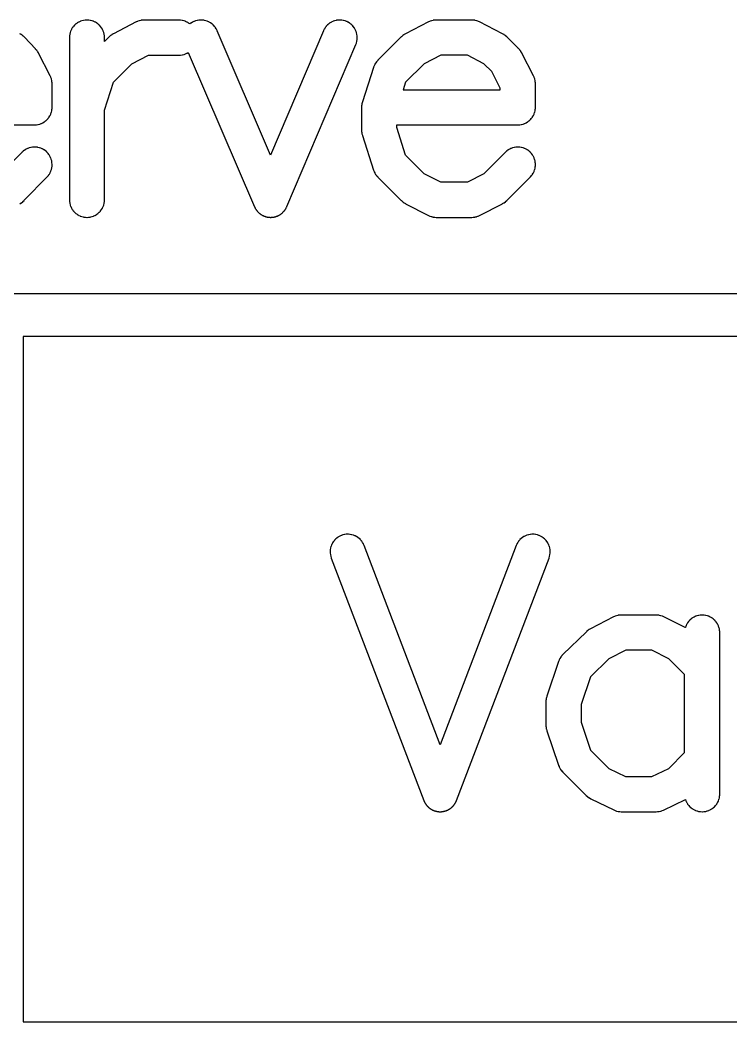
# Model space of a CAD drawing. Header units: inches. Extents: x -0.5 to 10, y -2.4 to 3.9.
# Drawn here: x 3.806 to 3.9214, y -2.0665 to -1.904 of the extents above; entities that cross this region are included whole.
import ezdxf

# ---------------------------------------------------------------- set-up
doc = ezdxf.new("R2010")
doc.units = ezdxf.units.IN

msp = doc.modelspace()

# ---------------------------------------------------------------- linework, layer by layer
for points in [[(3.81975, -1.918547), (3.821202, -1.914028), (3.824199, -1.911031), (3.826889, -1.90965), (3.8318, -1.90965), (3.83181, -1.90965), (3.831825, -1.909649), (3.832055, -1.909638), (3.832081, -1.909636), (3.832104, -1.909633), (3.832332, -1.909599), (3.832355, -1.909596), (3.83238, -1.90959), (3.832604, -1.909534), (3.83263, -1.909527), (3.832651, -1.90952), (3.832868, -1.909442), (3.832892, -1.909433), (3.832913, -1.909423), (3.833122, -1.909325), (3.833144, -1.909313), (3.833165, -1.909301), (3.83333, -1.909202), (3.844081, -1.934225), (3.844084, -1.934231), (3.844092, -1.934247), (3.844128, -1.934322), (3.844163, -1.934397), (3.844173, -1.934417), (3.844185, -1.93444), (3.844189, -1.934447), (3.844193, -1.934455), (3.844203, -1.934475), (3.844217, -1.934498), (3.84426, -1.934568), (3.844302, -1.934639), (3.844316, -1.934661), (3.844329, -1.93468), (3.844334, -1.934687), (3.844338, -1.934694), (3.844354, -1.934718), (3.844366, -1.934734), (3.844416, -1.9348), (3.844464, -1.934867), (3.844479, -1.934886), (3.844495, -1.934905), (3.8445, -1.934911), (3.844505, -1.934918), (3.84452, -1.934936), (3.844537, -1.934955), (3.844593, -1.935016), (3.844648, -1.935077), (3.844666, -1.935096), (3.844683, -1.935112), (3.844689, -1.935118), (3.844694, -1.935124), (3.844714, -1.935144), (3.844729, -1.935158), (3.844791, -1.935213), (3.844852, -1.935269), (3.84487, -1.935285), (3.844889, -1.9353), (3.844896, -1.935305), (3.844902, -1.935311), (3.84492, -1.935326), (3.844941, -1.935341), (3.845008, -1.93539), (3.845073, -1.93544), (3.845094, -1.935455), (3.845114, -1.935467), (3.845121, -1.935472), (3.845128, -1.935476), (3.845145, -1.935488), (3.845169, -1.935503), (3.84524, -1.935545), (3.84531, -1.935588), (3.845332, -1.9356), (3.845354, -1.935611), (3.845361, -1.935615), (3.845368, -1.935619), (3.84539, -1.935631), (3.845412, -1.935642), (3.845487, -1.935676), (3.845561, -1.935712), (3.845585, -1.935723), (3.845606, -1.935731), (3.845614, -1.935734), (3.845621, -1.935737), (3.845641, -1.935746), (3.845667, -1.935756), (3.845745, -1.935782), (3.845823, -1.935811), (3.845842, -1.935818), (3.845869, -1.935826), (3.845877, -1.935828), (3.845885, -1.93583), (3.845906, -1.935837), (3.845932, -1.935844), (3.846013, -1.935863), (3.846092, -1.935884), (3.846117, -1.93589), (3.84614, -1.935894), (3.846149, -1.935895), (3.846157, -1.935897), (3.84618, -1.935902), (3.846205, -1.935906), (3.846287, -1.935917), (3.846368, -1.93593), (3.846396, -1.935934), (3.846417, -1.935935), (3.846425, -1.935936), (3.846433, -1.935937), (3.84646, -1.93594), (3.846482, -1.935941), (3.846565, -1.935944), (3.846647, -1.935949), (3.846672, -1.93595), (3.846696, -1.93595), (3.846705, -1.935949), (3.846713, -1.935949), (3.846736, -1.93595), (3.846762, -1.935949), (3.846844, -1.935944), (3.846927, -1.93594), (3.846953, -1.935939), (3.846976, -1.935936), (3.846984, -1.935935), (3.846992, -1.935934), (3.847012, -1.935933), (3.847041, -1.935929), (3.847122, -1.935916), (3.847204, -1.935905), (3.847228, -1.935901), (3.847252, -1.935895), (3.84726, -1.935894), (3.847268, -1.935892), (3.847291, -1.935888), (3.847316, -1.935882), (3.847396, -1.935861), (3.847477, -1.935842), (3.847498, -1.935836), (3.847524, -1.935828), (3.847531, -1.935825), (3.847539, -1.935823), (3.847564, -1.935816), (3.847586, -1.935808), (3.847664, -1.935779), (3.847742, -1.935752), (3.847762, -1.935745), (3.847787, -1.935734), (3.847795, -1.935731), (3.847802, -1.935728), (3.847826, -1.935718), (3.847847, -1.935708), (3.847922, -1.935672), (3.847997, -1.935637), (3.848017, -1.935627), (3.84804, -1.935615), (3.848047, -1.935611), (3.848055, -1.935607), (3.848075, -1.935597), (3.848098, -1.935583), (3.848168, -1.93554), (3.848239, -1.935498), (3.848261, -1.935484), (3.84828, -1.935471), (3.848287, -1.935466), (3.848294, -1.935462), (3.848318, -1.935446), (3.848334, -1.935434), (3.8484, -1.935384), (3.848467, -1.935336), (3.848486, -1.935321), (3.848505, -1.935305), (3.848511, -1.9353), (3.848518, -1.935295), (3.848536, -1.93528), (3.848555, -1.935263), (3.848616, -1.935207), (3.848677, -1.935152), (3.848696, -1.935134), (3.848712, -1.935117), (3.848718, -1.935111), (3.848724, -1.935106), (3.848744, -1.935086), (3.848758, -1.935071), (3.848813, -1.935009), (3.848869, -1.934948), (3.848885, -1.93493), (3.8489, -1.934911), (3.848905, -1.934904), (3.848911, -1.934898), (3.848926, -1.93488), (3.848941, -1.934859), (3.84899, -1.934792), (3.84904, -1.934727), (3.849055, -1.934706), (3.849067, -1.934686), (3.849072, -1.934679), (3.849076, -1.934672), (3.849088, -1.934655), (3.849103, -1.934631), (3.849145, -1.93456), (3.849188, -1.93449), (3.8492, -1.934468), (3.849211, -1.934446), (3.849215, -1.934439), (3.849219, -1.934432), (3.849231, -1.93441), (3.849242, -1.934388), (3.849276, -1.934313), (3.849312, -1.934239), (3.849317, -1.934228), (3.849322, -1.934217), (3.860522, -1.907917), (3.860528, -1.907903), (3.860531, -1.907894), (3.860611, -1.907677), (3.860618, -1.907658), (3.860626, -1.907631), (3.860684, -1.907408), (3.86069, -1.907383), (3.860694, -1.90736), (3.86073, -1.907132), (3.860734, -1.907104), (3.860735, -1.907083), (3.860749, -1.906853), (3.86075, -1.906828), (3.86075, -1.906804), (3.86074, -1.906573), (3.860739, -1.906547), (3.860736, -1.906524), (3.860705, -1.906296), (3.860701, -1.906272), (3.860695, -1.906248), (3.860642, -1.906023), (3.860636, -1.906002), (3.860628, -1.905976), (3.860552, -1.905758), (3.860545, -1.905738), (3.860534, -1.905713), (3.860437, -1.905503), (3.860427, -1.905483), (3.860415, -1.90546), (3.860298, -1.905261), (3.860284, -1.905239), (3.860271, -1.90522), (3.860136, -1.905033), (3.860121, -1.905014), (3.860105, -1.904995), (3.859952, -1.904823), (3.859934, -1.904804), (3.859917, -1.904788), (3.859748, -1.904631), (3.85973, -1.904615), (3.859711, -1.9046), (3.859527, -1.90446), (3.859506, -1.904445), (3.859486, -1.904433), (3.85929, -1.904312), (3.859268, -1.9043), (3.859246, -1.904289), (3.859039, -1.904188), (3.859015, -1.904177), (3.858994, -1.904169), (3.858777, -1.904089), (3.858758, -1.904082), (3.858731, -1.904074), (3.858508, -1.904016), (3.858483, -1.90401), (3.85846, -1.904006), (3.858232, -1.90397), (3.858204, -1.903966), (3.858183, -1.903965), (3.857953, -1.903951), (3.857928, -1.90395), (3.857904, -1.90395), (3.857673, -1.90396), (3.857647, -1.903961), (3.857624, -1.903964), (3.857396, -1.903995), (3.857372, -1.903999), (3.857348, -1.904005), (3.857123, -1.904058), (3.857102, -1.904064), (3.857076, -1.904072), (3.856858, -1.904148), (3.856838, -1.904155), (3.856813, -1.904166), (3.856603, -1.904263), (3.856583, -1.904273), (3.85656, -1.904285), (3.856361, -1.904402), (3.856339, -1.904416), (3.85632, -1.904429), (3.856133, -1.904564), (3.856114, -1.904579), (3.856095, -1.904595), (3.855923, -1.904748), (3.855904, -1.904766), (3.855888, -1.904783), (3.855731, -1.904952), (3.855715, -1.90497), (3.8557, -1.904989), (3.85556, -1.905173), (3.855545, -1.905194), (3.855533, -1.905214), (3.855412, -1.90541), (3.8554, -1.905432), (3.855389, -1.905454), (3.855288, -1.905661), (3.855283, -1.905672), (3.855278, -1.905683), (3.846688, -1.925853), (3.838019, -1.905675), (3.838016, -1.905669), (3.838008, -1.905653), (3.837907, -1.905445), (3.837897, -1.905425), (3.837883, -1.905402), (3.837762, -1.905206), (3.837746, -1.905182), (3.837734, -1.905166), (3.837595, -1.904982), (3.83758, -1.904964), (3.837563, -1.904945), (3.837406, -1.904776), (3.837386, -1.904756), (3.837371, -1.904742), (3.837198, -1.904589), (3.83718, -1.904574), (3.837159, -1.904559), (3.836972, -1.904424), (3.836955, -1.904412), (3.836931, -1.904397), (3.836732, -1.904281), (3.83671, -1.904269), (3.836688, -1.904258), (3.836479, -1.904163), (3.836459, -1.904154), (3.836433, -1.904144), (3.836215, -1.90407), (3.836194, -1.904063), (3.836168, -1.904056), (3.835943, -1.904003), (3.83592, -1.903998), (3.835895, -1.903994), (3.835667, -1.903963), (3.83564, -1.90396), (3.835618, -1.903959), (3.835387, -1.903951), (3.835364, -1.90395), (3.835338, -1.903951), (3.835108, -1.903966), (3.835088, -1.903967), (3.835059, -1.903971), (3.834832, -1.904008), (3.834809, -1.904012), (3.834784, -1.904018), (3.834561, -1.904077), (3.834536, -1.904084), (3.834514, -1.904092), (3.834298, -1.904172), (3.834274, -1.904182), (3.834253, -1.904192), (3.834045, -1.904293), (3.834025, -1.904303), (3.834002, -1.904317), (3.833806, -1.904438), (3.833782, -1.904454), (3.833766, -1.904466), (3.833601, -1.904591), (3.833589, -1.904582), (3.833403, -1.904444), (3.833386, -1.904432), (3.833363, -1.904417), (3.833165, -1.904299), (3.833144, -1.904287), (3.833122, -1.904275), (3.832913, -1.904177), (3.832892, -1.904167), (3.832868, -1.904158), (3.832651, -1.90408), (3.83263, -1.904073), (3.832604, -1.904066), (3.83238, -1.90401), (3.832355, -1.904004), (3.832332, -1.904001), (3.832104, -1.903967), (3.832081, -1.903964), (3.832055, -1.903962), (3.831825, -1.903951), (3.83181, -1.90395), (3.8318, -1.90395), (3.8262, -1.90395), (3.826189, -1.90395), (3.826176, -1.903951), (3.825954, -1.903961), (3.82593, -1.903963), (3.825906, -1.903966), (3.825686, -1.903997), (3.825662, -1.904001), (3.825639, -1.904006), (3.825423, -1.904059), (3.825403, -1.904064), (3.825377, -1.904072), (3.825166, -1.904145), (3.825142, -1.904154), (3.825122, -1.904162), (3.824919, -1.904254), (3.824916, -1.904256), (3.824898, -1.904265), (3.821198, -1.906165), (3.821184, -1.906172), (3.821175, -1.906177), (3.820965, -1.906299), (3.820942, -1.906314), (3.820942, -1.906314), (3.820921, -1.906328), (3.820725, -1.906471), (3.820706, -1.906485), (3.820706, -1.906485), (3.820684, -1.906504), (3.820504, -1.906667), (3.8205, -1.906671), (3.820485, -1.906685), (3.81975, -1.907419), (3.81975, -1.9068), (3.81975, -1.90679), (3.819749, -1.906775), (3.819738, -1.906545), (3.819736, -1.906519), (3.819733, -1.906496), (3.819699, -1.906268), (3.819696, -1.906245), (3.81969, -1.90622), (3.819634, -1.905996), (3.819627, -1.90597), (3.81962, -1.905949), (3.819542, -1.905732), (3.819533, -1.905708), (3.819523, -1.905687), (3.819425, -1.905478), (3.819413, -1.905456), (3.819401, -1.905435), (3.819283, -1.905237), (3.819268, -1.905214), (3.819256, -1.905197), (3.819118, -1.905011), (3.819102, -1.90499), (3.819087, -1.904973), (3.818932, -1.904803), (3.818915, -1.904785), (3.818897, -1.904768), (3.818727, -1.904613), (3.81871, -1.904598), (3.818689, -1.904582), (3.818503, -1.904444), (3.818486, -1.904432), (3.818463, -1.904417), (3.818265, -1.904299), (3.818244, -1.904287), (3.818222, -1.904275), (3.818013, -1.904177), (3.817992, -1.904167), (3.817968, -1.904158), (3.817751, -1.90408), (3.81773, -1.904073), (3.817704, -1.904066), (3.81748, -1.90401), (3.817455, -1.904004), (3.817432, -1.904001), (3.817204, -1.903967), (3.817181, -1.903964), (3.817155, -1.903962), (3.816925, -1.903951), (3.8169, -1.90395), (3.816875, -1.903951), (3.816645, -1.903962), (3.816619, -1.903964), (3.816596, -1.903967), (3.816368, -1.904001), (3.816345, -1.904004), (3.81632, -1.90401), (3.816096, -1.904066), (3.81607, -1.904073), (3.816049, -1.90408), (3.815832, -1.904158), (3.815808, -1.904167), (3.815787, -1.904177), (3.815578, -1.904275), (3.815556, -1.904287), (3.815535, -1.904299), (3.815337, -1.904417), (3.815314, -1.904432), (3.815297, -1.904444), (3.815111, -1.904582), (3.81509, -1.904598), (3.815073, -1.904613), (3.814903, -1.904768), (3.814885, -1.904785), (3.814868, -1.904803), (3.814713, -1.904973), (3.814698, -1.90499), (3.814682, -1.905011), (3.814544, -1.905197), (3.814532, -1.905214), (3.814517, -1.905237), (3.814399, -1.905435), (3.814387, -1.905456), (3.814375, -1.905478), (3.814277, -1.905687), (3.814267, -1.905708), (3.814258, -1.905732), (3.81418, -1.905949), (3.814173, -1.90597), (3.814166, -1.905996), (3.81411, -1.90622), (3.814104, -1.906245), (3.814101, -1.906268), (3.814067, -1.906496), (3.814064, -1.906519), (3.814062, -1.906545), (3.814051, -1.906775), (3.81405, -1.90679), (3.81405, -1.9068), (3.81405, -1.9331), (3.81405, -1.93311), (3.814051, -1.933125), (3.814062, -1.933355), (3.814064, -1.933381), (3.814067, -1.933404), (3.814101, -1.933632), (3.814104, -1.933655), (3.81411, -1.93368), (3.814166, -1.933904), (3.814173, -1.93393), (3.81418, -1.933951), (3.814258, -1.934168), (3.814267, -1.934192), (3.814277, -1.934213), (3.814375, -1.934422), (3.814387, -1.934444), (3.814399, -1.934465), (3.814517, -1.934663), (3.814532, -1.934686), (3.814544, -1.934703), (3.814682, -1.934889), (3.814698, -1.93491), (3.814713, -1.934927), (3.814868, -1.935097), (3.814885, -1.935115), (3.814903, -1.935132), (3.815073, -1.935287), (3.81509, -1.935302), (3.815111, -1.935318), (3.815297, -1.935456), (3.815314, -1.935468), (3.815337, -1.935483), (3.815535, -1.935601), (3.815556, -1.935613), (3.815578, -1.935625), (3.815787, -1.935723), (3.815808, -1.935733), (3.815832, -1.935742), (3.816049, -1.93582), (3.81607, -1.935827), (3.816096, -1.935834), (3.81632, -1.93589), (3.816345, -1.935896), (3.816368, -1.935899), (3.816596, -1.935933), (3.816619, -1.935936), (3.816645, -1.935938), (3.816875, -1.935949), (3.8169, -1.93595), (3.816925, -1.935949), (3.817155, -1.935938), (3.817181, -1.935936), (3.817204, -1.935933), (3.817432, -1.935899), (3.817455, -1.935896), (3.81748, -1.93589), (3.817704, -1.935834), (3.81773, -1.935827), (3.817751, -1.93582), (3.817968, -1.935742), (3.817992, -1.935733), (3.818013, -1.935723), (3.818222, -1.935625), (3.818244, -1.935613), (3.818265, -1.935601), (3.818463, -1.935483), (3.818486, -1.935468), (3.818503, -1.935456), (3.818689, -1.935318), (3.81871, -1.935302), (3.818727, -1.935287), (3.818897, -1.935132), (3.818915, -1.935115), (3.818932, -1.935097), (3.819087, -1.934927), (3.819102, -1.93491), (3.819118, -1.934889), (3.819256, -1.934703), (3.819268, -1.934686), (3.819283, -1.934663), (3.819401, -1.934465), (3.819413, -1.934444), (3.819425, -1.934422), (3.819523, -1.934213), (3.819533, -1.934192), (3.819542, -1.934168), (3.81962, -1.933951), (3.819627, -1.93393), (3.819634, -1.933904), (3.81969, -1.93368), (3.819696, -1.933655), (3.819699, -1.933632), (3.819733, -1.933404), (3.819736, -1.933381), (3.819738, -1.933355), (3.819749, -1.933125), (3.81975, -1.93311), (3.81975, -1.9331)], [(3.86145, -1.91809), (3.86145, -1.91809), (3.86145, -1.9181), (3.86145, -1.9218), (3.86145, -1.92181), (3.861451, -1.921826), (3.861463, -1.922069), (3.861465, -1.922096), (3.861465, -1.922096), (3.861469, -1.922121), (3.861506, -1.922361), (3.861511, -1.922386), (3.861511, -1.922386), (3.861517, -1.922412), (3.861579, -1.922647), (3.861585, -1.922665), (3.861587, -1.922672), (3.863387, -1.928272), (3.863392, -1.928287), (3.863395, -1.928295), (3.863473, -1.928503), (3.863483, -1.928528), (3.863491, -1.928547), (3.863589, -1.928747), (3.863599, -1.928767), (3.863612, -1.928789), (3.863728, -1.928979), (3.863741, -1.928999), (3.863755, -1.929018), (3.863888, -1.929197), (3.863905, -1.929217), (3.863918, -1.929233), (3.864068, -1.929398), (3.864069, -1.929399), (3.864085, -1.929415), (3.867885, -1.933215), (3.8679, -1.933229), (3.867904, -1.933233), (3.868084, -1.933396), (3.868106, -1.933415), (3.868106, -1.933415), (3.868125, -1.933429), (3.868321, -1.933572), (3.868342, -1.933586), (3.868342, -1.933586), (3.868365, -1.933601), (3.868575, -1.933723), (3.868584, -1.933728), (3.868598, -1.933735), (3.872298, -1.935635), (3.872316, -1.935644), (3.872319, -1.935646), (3.872522, -1.935738), (3.872542, -1.935746), (3.872566, -1.935755), (3.872777, -1.935828), (3.872803, -1.935836), (3.872823, -1.935841), (3.873039, -1.935894), (3.873062, -1.935899), (3.873086, -1.935903), (3.873306, -1.935934), (3.87333, -1.935937), (3.873354, -1.935939), (3.873576, -1.935949), (3.873589, -1.93595), (3.8736, -1.93595), (3.8793, -1.93595), (3.879311, -1.93595), (3.879324, -1.935949), (3.879546, -1.935939), (3.87957, -1.935937), (3.879594, -1.935934), (3.879814, -1.935903), (3.879838, -1.935899), (3.879861, -1.935894), (3.880077, -1.935841), (3.880097, -1.935836), (3.880123, -1.935828), (3.880334, -1.935755), (3.880358, -1.935746), (3.880378, -1.935738), (3.880581, -1.935646), (3.880584, -1.935644), (3.880602, -1.935635), (3.884302, -1.933735), (3.884316, -1.933728), (3.884325, -1.933723), (3.884535, -1.933601), (3.884558, -1.933586), (3.884558, -1.933586), (3.884579, -1.933572), (3.884775, -1.933429), (3.884794, -1.933415), (3.884794, -1.933415), (3.884816, -1.933396), (3.884996, -1.933233), (3.885, -1.933229), (3.885015, -1.933215), (3.888815, -1.929415), (3.888825, -1.929405), (3.888832, -1.929397), (3.888987, -1.929227), (3.889002, -1.92921), (3.889018, -1.929189), (3.889156, -1.929003), (3.889168, -1.928986), (3.889183, -1.928963), (3.889301, -1.928765), (3.889313, -1.928744), (3.889325, -1.928722), (3.889423, -1.928513), (3.889433, -1.928492), (3.889442, -1.928468), (3.88952, -1.928251), (3.889527, -1.92823), (3.889534, -1.928204), (3.88959, -1.92798), (3.889596, -1.927955), (3.889599, -1.927932), (3.889633, -1.927704), (3.889636, -1.927681), (3.889638, -1.927655), (3.889649, -1.927425), (3.88965, -1.9274), (3.889649, -1.927375), (3.889638, -1.927145), (3.889636, -1.927119), (3.889633, -1.927096), (3.889599, -1.926868), (3.889596, -1.926845), (3.88959, -1.92682), (3.889534, -1.926596), (3.889527, -1.92657), (3.88952, -1.926549), (3.889442, -1.926332), (3.889433, -1.926308), (3.889423, -1.926287), (3.889325, -1.926078), (3.889313, -1.926056), (3.889301, -1.926035), (3.889183, -1.925837), (3.889168, -1.925814), (3.889156, -1.925797), (3.889018, -1.925611), (3.889002, -1.92559), (3.888987, -1.925573), (3.888832, -1.925403), (3.888815, -1.925385), (3.888797, -1.925368), (3.888627, -1.925213), (3.88861, -1.925198), (3.888589, -1.925182), (3.888403, -1.925044), (3.888386, -1.925032), (3.888363, -1.925017), (3.888165, -1.924899), (3.888144, -1.924887), (3.888122, -1.924875), (3.887913, -1.924777), (3.887892, -1.924767), (3.887868, -1.924758), (3.887651, -1.92468), (3.88763, -1.924673), (3.887604, -1.924666), (3.88738, -1.92461), (3.887355, -1.924604), (3.887332, -1.924601), (3.887104, -1.924567), (3.887081, -1.924564), (3.887055, -1.924562), (3.886825, -1.924551), (3.8868, -1.92455), (3.886775, -1.924551), (3.886545, -1.924562), (3.886519, -1.924564), (3.886496, -1.924567), (3.886268, -1.924601), (3.886245, -1.924604), (3.88622, -1.92461), (3.885996, -1.924666), (3.88597, -1.924673), (3.885949, -1.92468), (3.885732, -1.924758), (3.885708, -1.924767), (3.885687, -1.924777), (3.885478, -1.924875), (3.885456, -1.924887), (3.885435, -1.924899), (3.885237, -1.925017), (3.885214, -1.925032), (3.885197, -1.925044), (3.885011, -1.925182), (3.88499, -1.925198), (3.884973, -1.925213), (3.884803, -1.925368), (3.884795, -1.925375), (3.884785, -1.925385), (3.881301, -1.928869), (3.878611, -1.93025), (3.874289, -1.93025), (3.871599, -1.928869), (3.868602, -1.925872), (3.86715, -1.921353), (3.86715, -1.92095), (3.8868, -1.92095), (3.88681, -1.92095), (3.886825, -1.920949), (3.887055, -1.920938), (3.887081, -1.920936), (3.887104, -1.920933), (3.887332, -1.920899), (3.887355, -1.920896), (3.88738, -1.92089), (3.887604, -1.920834), (3.88763, -1.920827), (3.887651, -1.92082), (3.887868, -1.920742), (3.887892, -1.920733), (3.887913, -1.920723), (3.888122, -1.920625), (3.888144, -1.920613), (3.888165, -1.920601), (3.888363, -1.920483), (3.888386, -1.920468), (3.888403, -1.920456), (3.888589, -1.920318), (3.88861, -1.920302), (3.888627, -1.920287), (3.888797, -1.920132), (3.888815, -1.920115), (3.888832, -1.920097), (3.888987, -1.919927), (3.889002, -1.91991), (3.889018, -1.919889), (3.889156, -1.919703), (3.889168, -1.919686), (3.889183, -1.919663), (3.889301, -1.919465), (3.889313, -1.919444), (3.889325, -1.919422), (3.889423, -1.919213), (3.889433, -1.919192), (3.889442, -1.919168), (3.88952, -1.918951), (3.889527, -1.91893), (3.889534, -1.918904), (3.88959, -1.91868), (3.889596, -1.918655), (3.889599, -1.918632), (3.889633, -1.918404), (3.889636, -1.918381), (3.889638, -1.918355), (3.889649, -1.918125), (3.88965, -1.91811), (3.88965, -1.9181), (3.88965, -1.9143), (3.88965, -1.914289), (3.889649, -1.914276), (3.889639, -1.914054), (3.889637, -1.91403), (3.889634, -1.914006), (3.889603, -1.913786), (3.889599, -1.913762), (3.889594, -1.913739), (3.889541, -1.913523), (3.889536, -1.913503), (3.889528, -1.913477), (3.889455, -1.913266), (3.889446, -1.913242), (3.889438, -1.913222), (3.889346, -1.913019), (3.889344, -1.913016), (3.889335, -1.912998), (3.887435, -1.909298), (3.887428, -1.909284), (3.887423, -1.909275), (3.887301, -1.909065), (3.887286, -1.909042), (3.887286, -1.909042), (3.887272, -1.909021), (3.887129, -1.908825), (3.887115, -1.908806), (3.887115, -1.908806), (3.887096, -1.908784), (3.886933, -1.908604), (3.886929, -1.9086), (3.886915, -1.908585), (3.885015, -1.906685), (3.885, -1.906671), (3.884996, -1.906667), (3.884816, -1.906504), (3.884794, -1.906485), (3.884794, -1.906485), (3.884775, -1.906471), (3.884579, -1.906328), (3.884558, -1.906314), (3.884558, -1.906314), (3.884535, -1.906299), (3.884325, -1.906177), (3.884316, -1.906172), (3.884302, -1.906165), (3.880602, -1.904265), (3.880584, -1.904256), (3.880581, -1.904254), (3.880378, -1.904162), (3.880358, -1.904154), (3.880334, -1.904145), (3.880123, -1.904072), (3.880097, -1.904064), (3.880077, -1.904059), (3.879861, -1.904006), (3.879838, -1.904001), (3.879814, -1.903997), (3.879594, -1.903966), (3.87957, -1.903963), (3.879546, -1.903961), (3.879324, -1.903951), (3.879311, -1.90395), (3.8793, -1.90395), (3.8736, -1.90395), (3.873589, -1.90395), (3.873576, -1.903951), (3.873354, -1.903961), (3.87333, -1.903963), (3.873306, -1.903966), (3.873086, -1.903997), (3.873062, -1.904001), (3.873039, -1.904006), (3.872823, -1.904059), (3.872803, -1.904064), (3.872777, -1.904072), (3.872566, -1.904145), (3.872542, -1.904154), (3.872522, -1.904162), (3.872319, -1.904254), (3.872316, -1.904256), (3.872298, -1.904265), (3.868598, -1.906165), (3.868584, -1.906172), (3.868575, -1.906177), (3.868365, -1.906299), (3.868342, -1.906314), (3.868342, -1.906314), (3.868321, -1.906328), (3.868125, -1.906471), (3.868106, -1.906485), (3.868106, -1.906485), (3.868084, -1.906504), (3.867904, -1.906667), (3.8679, -1.906671), (3.867885, -1.906685), (3.864085, -1.910485), (3.864069, -1.910501), (3.864068, -1.910502), (3.863918, -1.910667), (3.863905, -1.910683), (3.863888, -1.910703), (3.863755, -1.910882), (3.863741, -1.910901), (3.863728, -1.910921), (3.863612, -1.911111), (3.863599, -1.911133), (3.863589, -1.911153), (3.863491, -1.911353), (3.863483, -1.911372), (3.863473, -1.911397), (3.863395, -1.911605), (3.863392, -1.911613), (3.863387, -1.911628), (3.861587, -1.917228), (3.861585, -1.917235), (3.86158, -1.91725), (3.861573, -1.91727), (3.861566, -1.917296), (3.861537, -1.917412), (3.861517, -1.917488), (3.861511, -1.917514), (3.861511, -1.917514), (3.861508, -1.917529), (3.861504, -1.917545), (3.861501, -1.917568), (3.86148, -1.91771), (3.861469, -1.917779), (3.861465, -1.917804), (3.861465, -1.917804), (3.861465, -1.917811), (3.861464, -1.917819), (3.861462, -1.917845), (3.861451, -1.918075)], [(3.86821, -1.91525), (3.88395, -1.91525), (3.88395, -1.914989), (3.882569, -1.912299), (3.881301, -1.911031), (3.878611, -1.90965), (3.874289, -1.90965), (3.871599, -1.911031), (3.868602, -1.914028)], [(3.80655, -1.95525), (3.80655, -2.06645), (4.96205, -2.06645), (4.96205, -1.95525)], [(3.871569, -2.03059), (3.871589, -2.030642), (3.871598, -2.030663), (3.871609, -2.030686), (3.871625, -2.030718), (3.871639, -2.03075), (3.87165, -2.030773), (3.871661, -2.030794), (3.871688, -2.030842), (3.871714, -2.030892), (3.871724, -2.030911), (3.871738, -2.030935), (3.871757, -2.030964), (3.871774, -2.030995), (3.871786, -2.031016), (3.8718, -2.031037), (3.871832, -2.031082), (3.871862, -2.031129), (3.871874, -2.031147), (3.87189, -2.031169), (3.871912, -2.031197), (3.871932, -2.031226), (3.871946, -2.031244), (3.871963, -2.031264), (3.871999, -2.031307), (3.872033, -2.03135), (3.87205, -2.031371), (3.872065, -2.031387), (3.87209, -2.031413), (3.872113, -2.03144), (3.872131, -2.03146), (3.872146, -2.031475), (3.872186, -2.031514), (3.872225, -2.031554), (3.87224, -2.031569), (3.87226, -2.031587), (3.872287, -2.03161), (3.872313, -2.031635), (3.872329, -2.03165), (3.87235, -2.031667), (3.872393, -2.031701), (3.872436, -2.031737), (3.872456, -2.031754), (3.872474, -2.031768), (3.872503, -2.031788), (3.872531, -2.03181), (3.872553, -2.031826), (3.872571, -2.031838), (3.872618, -2.031868), (3.872663, -2.0319), (3.872684, -2.031914), (3.872705, -2.031926), (3.872736, -2.031943), (3.872765, -2.031962), (3.872789, -2.031976), (3.872808, -2.031986), (3.872858, -2.032012), (3.872906, -2.032039), (3.872927, -2.03205), (3.87295, -2.032061), (3.872982, -2.032075), (3.873014, -2.032091), (3.873037, -2.032102), (3.873058, -2.032111), (3.87311, -2.032131), (3.873161, -2.032153), (3.873183, -2.032162), (3.873207, -2.032171), (3.87324, -2.032182), (3.873273, -2.032195), (3.873297, -2.032203), (3.87332, -2.03221), (3.873373, -2.032225), (3.873426, -2.032242), (3.873448, -2.032249), (3.873473, -2.032255), (3.873508, -2.032263), (3.873542, -2.032272), (3.873564, -2.032278), (3.87359, -2.032283), (3.873644, -2.032293), (3.873699, -2.032305), (3.873725, -2.03231), (3.873747, -2.032313), (3.873782, -2.032317), (3.873817, -2.032324), (3.873843, -2.032328), (3.873866, -2.03233), (3.873921, -2.032334), (3.873976, -2.032341), (3.874, -2.032343), (3.874025, -2.032344), (3.87406, -2.032345), (3.874095, -2.032348), (3.874119, -2.032349), (3.874145, -2.032349), (3.8742, -2.032348), (3.874255, -2.032349), (3.874281, -2.032349), (3.874305, -2.032348), (3.87434, -2.032345), (3.874375, -2.032344), (3.8744, -2.032343), (3.874424, -2.032341), (3.874479, -2.032334), (3.874534, -2.03233), (3.874557, -2.032328), (3.874583, -2.032324), (3.874618, -2.032317), (3.874653, -2.032313), (3.874675, -2.03231), (3.874701, -2.032305), (3.874756, -2.032293), (3.87481, -2.032283), (3.874836, -2.032278), (3.874858, -2.032272), (3.874892, -2.032263), (3.874927, -2.032255), (3.874952, -2.032249), (3.874974, -2.032242), (3.875027, -2.032225), (3.87508, -2.03221), (3.875103, -2.032203), (3.875127, -2.032195), (3.87516, -2.032182), (3.875193, -2.032171), (3.875217, -2.032162), (3.875239, -2.032153), (3.87529, -2.032131), (3.875342, -2.032111), (3.875363, -2.032102), (3.875386, -2.032091), (3.875418, -2.032075), (3.87545, -2.032061), (3.875473, -2.03205), (3.875494, -2.032039), (3.875542, -2.032012), (3.875592, -2.031986), (3.875611, -2.031976), (3.875635, -2.031962), (3.875664, -2.031943), (3.875695, -2.031926), (3.875716, -2.031914), (3.875737, -2.0319), (3.875782, -2.031868), (3.875829, -2.031838), (3.875847, -2.031826), (3.875869, -2.03181), (3.875897, -2.031788), (3.875926, -2.031768), (3.875944, -2.031754), (3.875964, -2.031737), (3.876007, -2.031701), (3.87605, -2.031667), (3.876071, -2.03165), (3.876087, -2.031635), (3.876113, -2.03161), (3.87614, -2.031587), (3.87616, -2.031569), (3.876175, -2.031554), (3.876214, -2.031514), (3.876254, -2.031475), (3.876269, -2.03146), (3.876287, -2.03144), (3.87631, -2.031413), (3.876335, -2.031387), (3.87635, -2.031371), (3.876367, -2.03135), (3.876401, -2.031307), (3.876437, -2.031264), (3.876454, -2.031244), (3.876468, -2.031226), (3.876488, -2.031197), (3.87651, -2.031169), (3.876526, -2.031147), (3.876538, -2.031129), (3.876568, -2.031082), (3.8766, -2.031037), (3.876614, -2.031016), (3.876626, -2.030995), (3.876643, -2.030964), (3.876662, -2.030935), (3.876676, -2.030911), (3.876686, -2.030892), (3.876712, -2.030842), (3.876739, -2.030794), (3.87675, -2.030773), (3.876761, -2.03075), (3.876775, -2.030718), (3.876791, -2.030686), (3.876802, -2.030663), (3.876811, -2.030642), (3.876831, -2.03059), (3.876853, -2.030539), (3.876856, -2.030532), (3.876863, -2.030516), (3.891863, -1.991216), (3.891868, -1.991202), (3.891871, -1.991193), (3.891942, -1.990974), (3.891949, -1.990952), (3.891955, -1.990927), (3.892005, -1.990701), (3.89201, -1.990675), (3.892013, -1.990653), (3.892041, -1.990424), (3.892043, -1.9904), (3.892044, -1.990375), (3.892049, -1.990145), (3.892049, -1.990119), (3.892048, -1.990095), (3.89203, -1.989866), (3.892028, -1.989843), (3.892024, -1.989817), (3.891983, -1.98959), (3.891978, -1.989564), (3.891972, -1.989542), (3.89191, -1.98932), (3.891903, -1.989297), (3.891895, -1.989273), (3.891811, -1.989058), (3.891802, -1.989037), (3.891791, -1.989014), (3.891686, -1.988808), (3.891676, -1.988789), (3.891662, -1.988765), (3.891538, -1.988571), (3.891526, -1.988553), (3.89151, -1.988531), (3.891367, -1.98835), (3.89135, -1.988329), (3.891335, -1.988313), (3.891175, -1.988146), (3.89116, -1.988131), (3.89114, -1.988113), (3.890964, -1.987963), (3.890944, -1.987946), (3.890926, -1.987932), (3.890737, -1.9878), (3.890716, -1.987786), (3.890695, -1.987774), (3.890494, -1.987661), (3.890473, -1.98765), (3.89045, -1.987639), (3.890239, -1.987547), (3.890217, -1.987538), (3.890193, -1.987529), (3.889974, -1.987458), (3.889952, -1.987451), (3.889927, -1.987445), (3.889701, -1.987395), (3.889675, -1.98739), (3.889653, -1.987387), (3.889424, -1.987359), (3.8894, -1.987357), (3.889375, -1.987356), (3.889145, -1.987351), (3.889119, -1.987351), (3.889095, -1.987352), (3.888866, -1.98737), (3.888843, -1.987372), (3.888817, -1.987376), (3.88859, -1.987417), (3.888564, -1.987422), (3.888542, -1.987428), (3.88832, -1.98749), (3.888297, -1.987497), (3.888273, -1.987505), (3.888058, -1.987589), (3.888037, -1.987598), (3.888014, -1.987609), (3.887808, -1.987714), (3.887789, -1.987724), (3.887765, -1.987738), (3.887571, -1.987862), (3.887553, -1.987874), (3.887531, -1.98789), (3.88735, -1.988033), (3.887329, -1.98805), (3.887313, -1.988065), (3.887146, -1.988225), (3.887131, -1.98824), (3.887113, -1.98826), (3.886963, -1.988436), (3.886946, -1.988456), (3.886932, -1.988474), (3.8868, -1.988663), (3.886786, -1.988684), (3.886774, -1.988705), (3.886661, -1.988906), (3.88665, -1.988927), (3.886639, -1.98895), (3.886547, -1.989161), (3.886544, -1.989168), (3.886537, -1.989184), (3.8742, -2.021508), (3.861863, -1.989184), (3.861856, -1.989168), (3.861853, -1.989161), (3.861761, -1.98895), (3.86175, -1.988927), (3.861739, -1.988906), (3.861626, -1.988705), (3.861614, -1.988684), (3.8616, -1.988663), (3.861468, -1.988474), (3.861454, -1.988456), (3.861437, -1.988436), (3.861287, -1.98826), (3.861269, -1.98824), (3.861254, -1.988225), (3.861087, -1.988065), (3.861071, -1.98805), (3.86105, -1.988033), (3.860869, -1.98789), (3.860847, -1.987874), (3.860829, -1.987862), (3.860635, -1.987738), (3.860611, -1.987724), (3.860592, -1.987714), (3.860386, -1.987609), (3.860363, -1.987598), (3.860342, -1.987589), (3.860127, -1.987505), (3.860103, -1.987497), (3.86008, -1.98749), (3.859858, -1.987428), (3.859836, -1.987422), (3.85981, -1.987417), (3.859583, -1.987376), (3.859557, -1.987372), (3.859534, -1.98737), (3.859305, -1.987352), (3.859281, -1.987351), (3.859255, -1.987351), (3.859025, -1.987356), (3.859, -1.987357), (3.858976, -1.987359), (3.858747, -1.987387), (3.858725, -1.98739), (3.858699, -1.987395), (3.858473, -1.987445), (3.858448, -1.987451), (3.858426, -1.987458), (3.858207, -1.987529), (3.858183, -1.987538), (3.858161, -1.987547), (3.85795, -1.987639), (3.857927, -1.98765), (3.857906, -1.987661), (3.857705, -1.987774), (3.857684, -1.987786), (3.857663, -1.9878), (3.857474, -1.987932), (3.857456, -1.987946), (3.857436, -1.987963), (3.85726, -1.988113), (3.85724, -1.988131), (3.857225, -1.988146), (3.857065, -1.988313), (3.85705, -1.988329), (3.857033, -1.98835), (3.85689, -1.988531), (3.856874, -1.988553), (3.856862, -1.988571), (3.856738, -1.988765), (3.856724, -1.988789), (3.856714, -1.988808), (3.856609, -1.989014), (3.856598, -1.989037), (3.856589, -1.989058), (3.856505, -1.989273), (3.856497, -1.989297), (3.85649, -1.98932), (3.856428, -1.989542), (3.856422, -1.989564), (3.856417, -1.98959), (3.856376, -1.989817), (3.856372, -1.989843), (3.85637, -1.989866), (3.856352, -1.990095), (3.856351, -1.990119), (3.856351, -1.990145), (3.856356, -1.990375), (3.856357, -1.9904), (3.856359, -1.990424), (3.856387, -1.990653), (3.85639, -1.990675), (3.856395, -1.990701), (3.856445, -1.990927), (3.856451, -1.990952), (3.856458, -1.990974), (3.856529, -1.991193), (3.856532, -1.991202), (3.856537, -1.991216), (3.871537, -2.030516), (3.871544, -2.030532), (3.871547, -2.030539)], [(3.913966, -2.002497), (3.910475, -2.000751), (3.910466, -2.000747), (3.910454, -2.000741), (3.910254, -2.000653), (3.910236, -2.000645), (3.910211, -2.000636), (3.910005, -2.000566), (3.909986, -2.00056), (3.90996, -2.000554), (3.909748, -2.000504), (3.909725, -2.000499), (3.909703, -2.000495), (3.909487, -2.000465), (3.909466, -2.000462), (3.909441, -2.000461), (3.909223, -2.000451), (3.909211, -2.00045), (3.9092, -2.00045), (3.9036, -2.00045), (3.903589, -2.00045), (3.903576, -2.000451), (3.903354, -2.000461), (3.90333, -2.000463), (3.903306, -2.000466), (3.903086, -2.000497), (3.903062, -2.000501), (3.903039, -2.000506), (3.902823, -2.000559), (3.902803, -2.000564), (3.902777, -2.000572), (3.902566, -2.000645), (3.902542, -2.000654), (3.902522, -2.000662), (3.902319, -2.000754), (3.902316, -2.000756), (3.902298, -2.000765), (3.898598, -2.002665), (3.898583, -2.002673), (3.898576, -2.002677), (3.898375, -2.002793), (3.898352, -2.002807), (3.898333, -2.00282), (3.898144, -2.002956), (3.898124, -2.002971), (3.898124, -2.002971), (3.898105, -2.002987), (3.89793, -2.003141), (3.897923, -2.003148), (3.897912, -2.003158), (3.894112, -2.006858), (3.894102, -2.006868), (3.894095, -2.006875), (3.893944, -2.007037), (3.89393, -2.007052), (3.893913, -2.007073), (3.893778, -2.007248), (3.893765, -2.007267), (3.893751, -2.007287), (3.893633, -2.007474), (3.893622, -2.007492), (3.89361, -2.007515), (3.89351, -2.007713), (3.8935, -2.007732), (3.89349, -2.007756), (3.893409, -2.007962), (3.893407, -2.007968), (3.893401, -2.007984), (3.891501, -2.013584), (3.891497, -2.013598), (3.891493, -2.01361), (3.891424, -2.013857), (3.891418, -2.013881), (3.891418, -2.013881), (3.891412, -2.01391), (3.891371, -2.014163), (3.891367, -2.01419), (3.891367, -2.01419), (3.891365, -2.014217), (3.891351, -2.014473), (3.89135, -2.014491), (3.89135, -2.0145), (3.89135, -2.0183), (3.89135, -2.018309), (3.891351, -2.018327), (3.891365, -2.018583), (3.891367, -2.01861), (3.891367, -2.01861), (3.891371, -2.018637), (3.891412, -2.01889), (3.891418, -2.018919), (3.891418, -2.018919), (3.891424, -2.018943), (3.891493, -2.01919), (3.891497, -2.019202), (3.891501, -2.019216), (3.893401, -2.024816), (3.893406, -2.024829), (3.893409, -2.024837), (3.893487, -2.025038), (3.893495, -2.025057), (3.893506, -2.02508), (3.893603, -2.025272), (3.893614, -2.025293), (3.893625, -2.025312), (3.893739, -2.025495), (3.893751, -2.025513), (3.893765, -2.025533), (3.893895, -2.025704), (3.893909, -2.025722), (3.893924, -2.02574), (3.894069, -2.025899), (3.894074, -2.025904), (3.894085, -2.025915), (3.897885, -2.029715), (3.897898, -2.029728), (3.897905, -2.029734), (3.898099, -2.029908), (3.898122, -2.029927), (3.898122, -2.029927), (3.898142, -2.029943), (3.898354, -2.030094), (3.898379, -2.03011), (3.898379, -2.03011), (3.898401, -2.030123), (3.898629, -2.03025), (3.898641, -2.030257), (3.898653, -2.030263), (3.902353, -2.032063), (3.902362, -2.032067), (3.902374, -2.032072), (3.902569, -2.032157), (3.902589, -2.032165), (3.902611, -2.032173), (3.902814, -2.032239), (3.902831, -2.032244), (3.902857, -2.032251), (3.903064, -2.032299), (3.903083, -2.032303), (3.903109, -2.032307), (3.90332, -2.032336), (3.903343, -2.032338), (3.903365, -2.03234), (3.903577, -2.032349), (3.903589, -2.03235), (3.9036, -2.03235), (3.9092, -2.03235), (3.909211, -2.03235), (3.909222, -2.03235), (3.90943, -2.03234), (3.909453, -2.032339), (3.909474, -2.032336), (3.90968, -2.032309), (3.909704, -2.032305), (3.909723, -2.032301), (3.909926, -2.032256), (3.909947, -2.03225), (3.909969, -2.032244), (3.910167, -2.032181), (3.910189, -2.032173), (3.910208, -2.032165), (3.9104, -2.032085), (3.910411, -2.03208), (3.91042, -2.032076), (3.913992, -2.030384), (3.914058, -2.030568), (3.914067, -2.030592), (3.914077, -2.030613), (3.914175, -2.030822), (3.914187, -2.030844), (3.914199, -2.030865), (3.914317, -2.031063), (3.914332, -2.031086), (3.914344, -2.031103), (3.914482, -2.031289), (3.914498, -2.03131), (3.914513, -2.031327), (3.914668, -2.031497), (3.914685, -2.031515), (3.914703, -2.031532), (3.914873, -2.031687), (3.91489, -2.031702), (3.914911, -2.031718), (3.915097, -2.031856), (3.915114, -2.031868), (3.915137, -2.031883), (3.915335, -2.032001), (3.915356, -2.032013), (3.915378, -2.032025), (3.915587, -2.032123), (3.915608, -2.032133), (3.915632, -2.032142), (3.915849, -2.03222), (3.91587, -2.032227), (3.915896, -2.032234), (3.91612, -2.03229), (3.916145, -2.032296), (3.916168, -2.032299), (3.916396, -2.032333), (3.916419, -2.032336), (3.916445, -2.032338), (3.916675, -2.032349), (3.9167, -2.03235), (3.916725, -2.032349), (3.916955, -2.032338), (3.916981, -2.032336), (3.917004, -2.032333), (3.917232, -2.032299), (3.917255, -2.032296), (3.91728, -2.03229), (3.917504, -2.032234), (3.91753, -2.032227), (3.917551, -2.03222), (3.917768, -2.032142), (3.917792, -2.032133), (3.917813, -2.032123), (3.918022, -2.032025), (3.918044, -2.032013), (3.918065, -2.032001), (3.918263, -2.031883), (3.918286, -2.031868), (3.918303, -2.031856), (3.918489, -2.031718), (3.91851, -2.031702), (3.918527, -2.031687), (3.918697, -2.031532), (3.918715, -2.031515), (3.918732, -2.031497), (3.918887, -2.031327), (3.918902, -2.03131), (3.918918, -2.031289), (3.919056, -2.031103), (3.919068, -2.031086), (3.919083, -2.031063), (3.919201, -2.030865), (3.919213, -2.030844), (3.919225, -2.030822), (3.919323, -2.030613), (3.919333, -2.030592), (3.919342, -2.030568), (3.91942, -2.030351), (3.919427, -2.03033), (3.919434, -2.030304), (3.91949, -2.03008), (3.919496, -2.030055), (3.919499, -2.030032), (3.919533, -2.029804), (3.919536, -2.029781), (3.919538, -2.029755), (3.919549, -2.029525), (3.91955, -2.02951), (3.91955, -2.0295), (3.91955, -2.0033), (3.91955, -2.00329), (3.919549, -2.003275), (3.919538, -2.003045), (3.919536, -2.003019), (3.919533, -2.002996), (3.919499, -2.002768), (3.919496, -2.002745), (3.91949, -2.00272), (3.919434, -2.002496), (3.919427, -2.00247), (3.91942, -2.002449), (3.919342, -2.002232), (3.919333, -2.002208), (3.919323, -2.002187), (3.919225, -2.001978), (3.919213, -2.001956), (3.919201, -2.001935), (3.919083, -2.001737), (3.919068, -2.001714), (3.919056, -2.001697), (3.918918, -2.001511), (3.918902, -2.00149), (3.918887, -2.001473), (3.918732, -2.001303), (3.918715, -2.001285), (3.918697, -2.001268), (3.918527, -2.001113), (3.91851, -2.001098), (3.918489, -2.001082), (3.918303, -2.000944), (3.918286, -2.000932), (3.918263, -2.000917), (3.918065, -2.000799), (3.918044, -2.000787), (3.918022, -2.000775), (3.917813, -2.000677), (3.917792, -2.000667), (3.917768, -2.000658), (3.917551, -2.00058), (3.91753, -2.000573), (3.917504, -2.000566), (3.91728, -2.00051), (3.917255, -2.000504), (3.917232, -2.000501), (3.917004, -2.000467), (3.916981, -2.000464), (3.916955, -2.000462), (3.916725, -2.000451), (3.9167, -2.00045), (3.916675, -2.000451), (3.916445, -2.000462), (3.916419, -2.000464), (3.916396, -2.000467), (3.916168, -2.000501), (3.916145, -2.000504), (3.91612, -2.00051), (3.915896, -2.000566), (3.91587, -2.000573), (3.915849, -2.00058), (3.915632, -2.000658), (3.915608, -2.000667), (3.915587, -2.000677), (3.915378, -2.000775), (3.915356, -2.000787), (3.915335, -2.000799), (3.915137, -2.000917), (3.915114, -2.000932), (3.915097, -2.000944), (3.914911, -2.001082), (3.91489, -2.001098), (3.914873, -2.001113), (3.914703, -2.001268), (3.914685, -2.001285), (3.914668, -2.001303), (3.914513, -2.001473), (3.914498, -2.00149), (3.914482, -2.001511), (3.914344, -2.001697), (3.914332, -2.001714), (3.914317, -2.001737), (3.914199, -2.001935), (3.914187, -2.001956), (3.914175, -2.001978), (3.914077, -2.002187), (3.914067, -2.002208), (3.914058, -2.002232), (3.91398, -2.002449), (3.913973, -2.00247), (3.913966, -2.002496)], [(3.911312, -2.007542), (3.908527, -2.00615), (3.904289, -2.00615), (3.901582, -2.00754), (3.898579, -2.010464), (3.89705, -2.01497), (3.89705, -2.01783), (3.898585, -2.022355), (3.901577, -2.025346), (3.904256, -2.02665), (3.908559, -2.02665), (3.911316, -2.025344), (3.91385, -2.022742), (3.91385, -2.010081)]]:
    msp.add_lwpolyline(points, close=True)
for points in [[(3.78875, -1.92095), (3.8084, -1.92095), (3.80841, -1.92095), (3.808425, -1.920949), (3.808655, -1.920938), (3.808681, -1.920936), (3.808704, -1.920933), (3.808932, -1.920899), (3.808955, -1.920896), (3.80898, -1.92089), (3.809204, -1.920834), (3.80923, -1.920827), (3.809251, -1.92082), (3.809468, -1.920742), (3.809492, -1.920733), (3.809513, -1.920723), (3.809722, -1.920625), (3.809744, -1.920613), (3.809765, -1.920601), (3.809963, -1.920483), (3.809986, -1.920468), (3.810003, -1.920456), (3.810189, -1.920318), (3.81021, -1.920302), (3.810227, -1.920287), (3.810397, -1.920132), (3.810415, -1.920115), (3.810432, -1.920097), (3.810587, -1.919927), (3.810602, -1.91991), (3.810618, -1.919889), (3.810756, -1.919703), (3.810768, -1.919686), (3.810783, -1.919663), (3.810901, -1.919465), (3.810913, -1.919444), (3.810925, -1.919422), (3.811023, -1.919213), (3.811033, -1.919192), (3.811042, -1.919168), (3.81112, -1.918951), (3.811127, -1.91893), (3.811134, -1.918904), (3.81119, -1.91868), (3.811196, -1.918655), (3.811199, -1.918632), (3.811233, -1.918404), (3.811236, -1.918381), (3.811238, -1.918355), (3.811249, -1.918125), (3.81125, -1.91811), (3.81125, -1.9181), (3.81125, -1.9143), (3.81125, -1.914289), (3.811249, -1.914276), (3.811239, -1.914054), (3.811237, -1.91403), (3.811234, -1.914006), (3.811203, -1.913786), (3.811199, -1.913762), (3.811194, -1.913739), (3.811141, -1.913523), (3.811136, -1.913503), (3.811128, -1.913477), (3.811055, -1.913266), (3.811046, -1.913242), (3.811038, -1.913222), (3.810946, -1.913019), (3.810944, -1.913016), (3.810935, -1.912998), (3.809035, -1.909298), (3.809027, -1.909282), (3.809024, -1.909277), (3.808913, -1.909085), (3.8089, -1.909063), (3.808888, -1.909045), (3.808759, -1.908863), (3.808742, -1.908841), (3.80873, -1.908826), (3.808585, -1.908657), (3.80858, -1.908652), (3.808569, -1.90864), (3.806769, -1.90674), (3.80676, -1.90673), (3.806754, -1.906724), (3.806606, -1.906582), (3.806592, -1.906568), (3.806574, -1.906553), (3.806415, -1.906424), (3.806398, -1.906411), (3.80638, -1.906398), (3.80621, -1.906283), (3.80619, -1.90627), (3.806173, -1.906261), (3.805994, -1.906161)], [(3.805999, -1.933736), (3.806227, -1.933606), (3.806253, -1.93359), (3.806253, -1.93359), (3.806274, -1.933575), (3.806486, -1.933421), (3.806509, -1.933402), (3.806509, -1.933402), (3.806529, -1.933385), (3.806722, -1.933208), (3.806733, -1.933197), (3.806742, -1.933188), (3.810442, -1.929388), (3.810452, -1.929377), (3.810459, -1.92937), (3.810611, -1.929197), (3.810626, -1.929179), (3.810642, -1.929159), (3.810777, -1.928972), (3.810791, -1.928951), (3.810803, -1.928931), (3.810919, -1.928731), (3.810931, -1.92871), (3.810942, -1.928688), (3.811038, -1.928478), (3.811048, -1.928454), (3.811056, -1.928432), (3.811131, -1.928214), (3.811138, -1.92819), (3.811144, -1.928167), (3.811197, -1.927943), (3.811202, -1.927919), (3.811206, -1.927894), (3.811237, -1.927666), (3.811239, -1.927645), (3.811241, -1.927617), (3.811249, -1.927387), (3.81125, -1.927364), (3.811249, -1.927337), (3.811234, -1.927107), (3.811232, -1.927083), (3.811229, -1.927059), (3.811192, -1.926831), (3.811187, -1.926804), (3.811182, -1.926783), (3.811123, -1.92656), (3.811115, -1.926534), (3.811108, -1.926513), (3.811027, -1.926297), (3.811018, -1.926273), (3.811008, -1.926252), (3.810907, -1.926045), (3.810894, -1.926021), (3.810883, -1.926002), (3.810762, -1.925806), (3.810748, -1.925784), (3.810734, -1.925765), (3.810594, -1.925582), (3.810577, -1.925561), (3.810563, -1.925544), (3.810405, -1.925376), (3.810388, -1.925358), (3.81037, -1.925341), (3.810197, -1.925189), (3.810179, -1.925174), (3.810159, -1.925158), (3.809972, -1.925023), (3.809951, -1.925009), (3.809931, -1.924997), (3.809731, -1.924881), (3.80971, -1.924869), (3.809688, -1.924858), (3.809478, -1.924762), (3.809454, -1.924752), (3.809432, -1.924744), (3.809214, -1.924669), (3.80919, -1.924662), (3.809167, -1.924656), (3.808943, -1.924603), (3.808919, -1.924598), (3.808894, -1.924594), (3.808666, -1.924563), (3.808645, -1.924561), (3.808617, -1.924559), (3.808387, -1.924551), (3.808364, -1.92455), (3.808337, -1.924551), (3.808107, -1.924566), (3.808083, -1.924568), (3.808059, -1.924571), (3.807831, -1.924608), (3.807804, -1.924613), (3.807783, -1.924618), (3.80756, -1.924677), (3.807534, -1.924685), (3.807513, -1.924692), (3.807297, -1.924773), (3.807273, -1.924782), (3.807252, -1.924792), (3.807045, -1.924893), (3.807021, -1.924906), (3.807002, -1.924917), (3.806806, -1.925038), (3.806784, -1.925052), (3.806765, -1.925066), (3.806582, -1.925206), (3.806561, -1.925223), (3.806544, -1.925237), (3.806376, -1.925395), (3.806368, -1.925402), (3.806358, -1.925412), (3.802994, -1.928866)], [(4.046848, -1.94835), (1.874452, -1.94835)]]:
    msp.add_lwpolyline(points)

doc.saveas('drawing.dxf')
